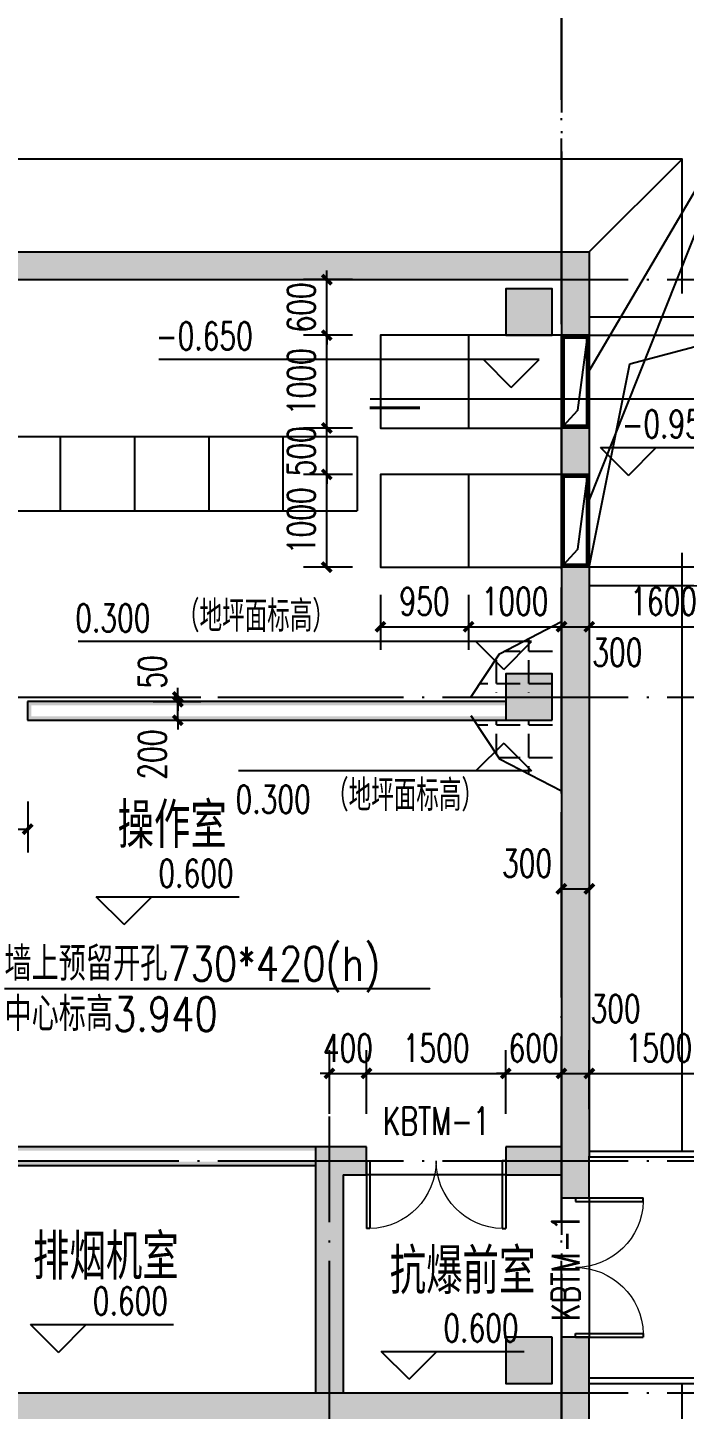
# Model space of a CAD drawing. Extents: x 5066963 to 5185393, y -485691 to -238129.
# Drawn here: x 5121597 to 5128671, y -390540 to -375643 of the extents above; entities that cross this region are included whole.
import ezdxf

# ---------------------------------------------------------------- set-up
doc = ezdxf.new("R2010")
doc.units = 0
doc.header["$LTSCALE"] = 1000
doc.header["$MEASUREMENT"] = 0
doc.linetypes.add('DOTE', pattern=[2.42, 2, -0.2, 0.02, -0.2])
doc.layers.get('0').update_dxf_attribs({"linetype": 'CONTINUOUS'})
doc.layers.get('Defpoints').update_dxf_attribs({"linetype": 'CONTINUOUS'})
doc.layers.add('_0', color=7, linetype='CONTINUOUS', lineweight=25)
for name, color, linetype in [('COLUMN', 9, 'CONTINUOUS'), ('DIM_ELEV', 3, 'CONTINUOUS'), ('DOTE', 252, 'CONTINUOUS'), ('PUB_DIM', 3, 'CONTINUOUS'), ('PUB_HATCH', 8, 'CONTINUOUS'), ('PUB_TEXT', 7, 'CONTINUOUS'), ('PUB_WALL', 9, 'CONTINUOUS'), ('STAIR', 5, 'CONTINUOUS'), ('WALL', 2, 'CONTINUOUS'), ('WINDOW', 4, 'CONTINUOUS'), ('WINDOW_TEXT', 7, 'CONTINUOUS'), ('图层1', 1, 'CONTINUOUS')]:
    doc.layers.add(name, color=color, linetype=linetype)
doc.styles.add('_HZTXT', font='txt.shx', dxfattribs={"width": 0.8, "bigfont": 'HZTXT.shx'})
doc.styles.add('_TCH_DIM', font='SIMPLEX', dxfattribs={"bigfont": 'GBCBIG'})
doc.styles.add('_TCH_DIM_T3', font='SIMPLEX', dxfattribs={"width": 0.705882, "bigfont": 'GBCBIG'})
doc.styles.add('_TCH_WINDOW', font='SIMPLEX', dxfattribs={"height": 3.5, "bigfont": 'GBCBIG'})
doc.dimstyles.new('_TCH_ARCH&&100', dxfattribs={"dimtxt": 297.5, "dimasz": 100, "dimexe": 250, "dimexo": 300, "dimgap": 126.25, "dimtad": 1, "dimdec": 0, "dimzin": 0, "dimdsep": 46, "dimtxsty": '_TCH_DIM_T3', "dimblk": 'ARCHTICK', "dimcen": 0.09, "dimclrt": 7, "dimazin": 2, "dimtfac": 1, "dimtdec": 0, "dimtix": 1, "dimtmove": 2, "dimatfit": 3, "dimfxl": 0, "dimtolj": 1, "dimtzin": 0, "dimarcsym": 0})

# ---------------------------------------------------------------- blocks, each defined once
blk = doc.blocks.new('_ArchTick')
at = {"color": 0, "linetype": 'ByBlock', "const_width": 0.4}
blk.add_lwpolyline([(-0.5, -0.5), (0.5, 0.5)], dxfattribs=at)
blk = doc.blocks.new('*D58')
at = {"layer": 'Defpoints', "color": 0}
for p in [(5125247, -386918), (5124847, -387652), (5125247, -387652)]:
    blk.add_point(p, dxfattribs=at)
at = {"layer": 'PUB_DIM', "color": 0, "lineweight": -2}
for p, q in [((5124847, -387352), (5124847, -386668)), ((5125247, -387352), (5125247, -386668)), ((5124847, -386918), (5124747, -386918)), ((5124847, -386918), (5125247, -386918)), ((5125247, -386918), (5125347, -386918))]:
    blk.add_line(p, q, dxfattribs=at)
at = {"layer": 'PUB_DIM', "color": 0, "lineweight": -2, "xscale": 100, "yscale": 100, "zscale": 100}
blk.add_blockref('_ArchTick', (5124847, -386918), dxfattribs=at)
at = {"layer": 'PUB_DIM', "color": 0, "lineweight": -2, "xscale": 100, "yscale": 100, "zscale": 100, "rotation": 180}
blk.add_blockref('_ArchTick', (5125247, -386918), dxfattribs=at)
at = {"layer": 'PUB_DIM', "color": 7, "insert": (5125047, -386643), "char_height": 297.5, "attachment_point": 5, "style": '_TCH_DIM_T3'}
blk.add_mtext('\\A1;400', dxfattribs=at)
blk = doc.blocks.new('*D59')
at = {"layer": 'Defpoints', "color": 0}
for p in [(5126747, -386918), (5125247, -387652), (5126747, -387652)]:
    blk.add_point(p, dxfattribs=at)
at = {"layer": 'PUB_DIM', "color": 0, "lineweight": -2}
for p, q in [((5125247, -387352), (5125247, -386668)), ((5126747, -387352), (5126747, -386668)), ((5125247, -386918), (5126747, -386918))]:
    blk.add_line(p, q, dxfattribs=at)
at = {"layer": 'PUB_DIM', "color": 0, "lineweight": -2, "xscale": 100, "yscale": 100, "zscale": 100, "rotation": 180}
blk.add_blockref('_ArchTick', (5125247, -386918), dxfattribs=at)
at = {"layer": 'PUB_DIM', "color": 0, "lineweight": -2, "xscale": 100, "yscale": 100, "zscale": 100}
blk.add_blockref('_ArchTick', (5126747, -386918), dxfattribs=at)
at = {"layer": 'PUB_DIM', "color": 7, "insert": (5125997, -386643), "char_height": 297.5, "attachment_point": 5, "style": '_TCH_DIM_T3'}
blk.add_mtext('\\A1;1500', dxfattribs=at)
blk = doc.blocks.new('*D60')
at = {"layer": 'Defpoints', "color": 0}
for p in [(5127347, -386918), (5126747, -387652), (5127347, -387652)]:
    blk.add_point(p, dxfattribs=at)
at = {"layer": 'PUB_DIM', "color": 0, "lineweight": -2}
for p, q in [((5126747, -387352), (5126747, -386668)), ((5127347, -387352), (5127347, -386668)), ((5126747, -386918), (5126647, -386918)), ((5126747, -386918), (5127347, -386918)), ((5127347, -386918), (5127447, -386918))]:
    blk.add_line(p, q, dxfattribs=at)
at = {"layer": 'PUB_DIM', "color": 0, "lineweight": -2, "xscale": 100, "yscale": 100, "zscale": 100}
blk.add_blockref('_ArchTick', (5126747, -386918), dxfattribs=at)
at = {"layer": 'PUB_DIM', "color": 0, "lineweight": -2, "xscale": 100, "yscale": 100, "zscale": 100, "rotation": 180}
blk.add_blockref('_ArchTick', (5127347, -386918), dxfattribs=at)
at = {"layer": 'PUB_DIM', "color": 7, "insert": (5127047, -386643), "char_height": 297.5, "attachment_point": 5, "style": '_TCH_DIM_T3'}
blk.add_mtext('\\A1;600', dxfattribs=at)
blk = doc.blocks.new('*D61')
at = {"layer": 'Defpoints', "color": 0}
for p in [(5127647, -386918), (5127347, -387603), (5127647, -387603)]:
    blk.add_point(p, dxfattribs=at)
at = {"layer": 'PUB_DIM', "color": 0, "lineweight": -2}
for p, q in [((5127347, -387303), (5127347, -386668)), ((5127647, -387303), (5127647, -386668)), ((5127347, -386918), (5127647, -386918))]:
    blk.add_line(p, q, dxfattribs=at)
at = {"layer": 'PUB_DIM', "color": 0, "lineweight": -2, "xscale": 100, "yscale": 100, "zscale": 100, "rotation": 180}
blk.add_blockref('_ArchTick', (5127347, -386918), dxfattribs=at)
at = {"layer": 'PUB_DIM', "color": 0, "lineweight": -2, "xscale": 100, "yscale": 100, "zscale": 100}
blk.add_blockref('_ArchTick', (5127647, -386918), dxfattribs=at)
at = {"layer": 'PUB_DIM', "color": 7, "insert": (5127930, -386220), "char_height": 297.5, "attachment_point": 5, "style": '_TCH_DIM_T3'}
blk.add_mtext('\\A1;300', dxfattribs=at)
blk = doc.blocks.new('*D62')
at = {"layer": 'Defpoints', "color": 0}
for p in [(5129147, -386918), (5127647, -387603), (5129147, -387603)]:
    blk.add_point(p, dxfattribs=at)
at = {"layer": 'PUB_DIM', "color": 0, "lineweight": -2}
for p, q in [((5127647, -387303), (5127647, -386668)), ((5129147, -387303), (5129147, -386668)), ((5127647, -386918), (5129147, -386918))]:
    blk.add_line(p, q, dxfattribs=at)
at = {"layer": 'PUB_DIM', "color": 0, "lineweight": -2, "xscale": 100, "yscale": 100, "zscale": 100, "rotation": 180}
blk.add_blockref('_ArchTick', (5127647, -386918), dxfattribs=at)
at = {"layer": 'PUB_DIM', "color": 0, "lineweight": -2, "xscale": 100, "yscale": 100, "zscale": 100}
blk.add_blockref('_ArchTick', (5129147, -386918), dxfattribs=at)
at = {"layer": 'PUB_DIM', "color": 7, "insert": (5128397, -386643), "char_height": 297.5, "attachment_point": 5, "style": '_TCH_DIM_T3'}
blk.add_mtext('\\A1;1500', dxfattribs=at)
blk = doc.blocks.new('*D70')
at = {"layer": 'Defpoints', "color": 0}
for p in [(5124819, -380460), (5125397, -380460), (5125397, -381460)]:
    blk.add_point(p, dxfattribs=at)
at = {"layer": 'PUB_DIM', "color": 0, "lineweight": -2}
for p, q in [((5125097, -380460), (5124569, -380460)), ((5124819, -381460), (5124819, -380460)), ((5125097, -381460), (5124569, -381460))]:
    blk.add_line(p, q, dxfattribs=at)
at = {"layer": 'PUB_DIM', "color": 0, "lineweight": -2, "xscale": 100, "yscale": 100, "zscale": 100}
for p, rotation in [((5124819, -380460), 90), ((5124819, -381460), 270)]:
    blk.add_blockref('_ArchTick', p, dxfattribs=dict(at, rotation=rotation))
at = {"layer": 'PUB_DIM', "color": 7, "insert": (5124544, -380960), "char_height": 297.5, "attachment_point": 5, "rotation": 90, "style": '_TCH_DIM_T3'}
blk.add_mtext('\\A1;1000', dxfattribs=at)
blk = doc.blocks.new('*D71')
at = {"layer": 'Defpoints', "color": 0}
for p in [(5124819, -379960), (5125397, -379960), (5125397, -380460)]:
    blk.add_point(p, dxfattribs=at)
at = {"layer": 'PUB_DIM', "color": 0, "lineweight": -2}
for p, q in [((5124819, -379960), (5124819, -379860)), ((5125097, -379960), (5124569, -379960)), ((5124819, -380460), (5124819, -379960)), ((5125097, -380460), (5124569, -380460)), ((5124819, -380460), (5124819, -380560))]:
    blk.add_line(p, q, dxfattribs=at)
at = {"layer": 'PUB_DIM', "color": 0, "lineweight": -2, "xscale": 100, "yscale": 100, "zscale": 100}
for p, rotation in [((5124819, -379960), 270), ((5124819, -380460), 90)]:
    blk.add_blockref('_ArchTick', p, dxfattribs=dict(at, rotation=rotation))
at = {"layer": 'PUB_DIM', "color": 7, "insert": (5124544, -380210), "char_height": 297.5, "attachment_point": 5, "rotation": 90, "style": '_TCH_DIM_T3'}
blk.add_mtext('\\A1;500', dxfattribs=at)
blk = doc.blocks.new('*D72')
at = {"layer": 'Defpoints', "color": 0}
for p in [(5124819, -378960), (5125397, -378960), (5125397, -379960)]:
    blk.add_point(p, dxfattribs=at)
at = {"layer": 'PUB_DIM', "color": 0, "lineweight": -2}
for p, q in [((5125097, -378960), (5124569, -378960)), ((5124819, -379960), (5124819, -378960)), ((5125097, -379960), (5124569, -379960))]:
    blk.add_line(p, q, dxfattribs=at)
at = {"layer": 'PUB_DIM', "color": 0, "lineweight": -2, "xscale": 100, "yscale": 100, "zscale": 100}
for p, rotation in [((5124819, -378960), 90), ((5124819, -379960), 270)]:
    blk.add_blockref('_ArchTick', p, dxfattribs=dict(at, rotation=rotation))
at = {"layer": 'PUB_DIM', "color": 7, "insert": (5124544, -379460), "char_height": 297.5, "attachment_point": 5, "rotation": 90, "style": '_TCH_DIM_T3'}
blk.add_mtext('\\A1;1000', dxfattribs=at)
blk = doc.blocks.new('*D73')
at = {"layer": 'Defpoints', "color": 0}
for p in [(5124819, -378360), (5125397, -378360), (5125397, -378960)]:
    blk.add_point(p, dxfattribs=at)
at = {"layer": 'PUB_DIM', "color": 0, "lineweight": -2}
for p, q in [((5125097, -378360), (5124569, -378360)), ((5124819, -378360), (5124819, -378260)), ((5124819, -378960), (5124819, -378360)), ((5125097, -378960), (5124569, -378960)), ((5124819, -378960), (5124819, -379060))]:
    blk.add_line(p, q, dxfattribs=at)
at = {"layer": 'PUB_DIM', "color": 0, "lineweight": -2, "xscale": 100, "yscale": 100, "zscale": 100}
for p, rotation in [((5124819, -378360), 270), ((5124819, -378960), 90)]:
    blk.add_blockref('_ArchTick', p, dxfattribs=dict(at, rotation=rotation))
at = {"layer": 'PUB_DIM', "color": 7, "insert": (5124544, -378660), "char_height": 297.5, "attachment_point": 5, "rotation": 90, "style": '_TCH_DIM_T3'}
blk.add_mtext('\\A1;600', dxfattribs=at)
blk = doc.blocks.new('*D74')
at = {"layer": 'Defpoints', "color": 0}
for p in [(5125397, -381460), (5126347, -381460), (5126347, -382102)]:
    blk.add_point(p, dxfattribs=at)
at = {"layer": 'PUB_DIM', "color": 0, "lineweight": -2}
for p, q in [((5125397, -381760), (5125397, -382352)), ((5126347, -381760), (5126347, -382352)), ((5125397, -382102), (5126347, -382102))]:
    blk.add_line(p, q, dxfattribs=at)
at = {"layer": 'PUB_DIM', "color": 0, "lineweight": -2, "xscale": 100, "yscale": 100, "zscale": 100, "rotation": 180}
blk.add_blockref('_ArchTick', (5125397, -382102), dxfattribs=at)
at = {"layer": 'PUB_DIM', "color": 0, "lineweight": -2, "xscale": 100, "yscale": 100, "zscale": 100}
blk.add_blockref('_ArchTick', (5126347, -382102), dxfattribs=at)
at = {"layer": 'PUB_DIM', "color": 7, "insert": (5125872, -381827), "char_height": 297.5, "attachment_point": 5, "style": '_TCH_DIM_T3'}
blk.add_mtext('\\A1;950', dxfattribs=at)
blk = doc.blocks.new('*D75')
at = {"layer": 'Defpoints', "color": 0}
for p in [(5126347, -381460), (5127347, -381460), (5127347, -382102)]:
    blk.add_point(p, dxfattribs=at)
at = {"layer": 'PUB_DIM', "color": 0, "lineweight": -2}
for p, q in [((5126347, -381760), (5126347, -382352)), ((5127347, -381760), (5127347, -382352)), ((5126347, -382102), (5127347, -382102))]:
    blk.add_line(p, q, dxfattribs=at)
at = {"layer": 'PUB_DIM', "color": 0, "lineweight": -2, "xscale": 100, "yscale": 100, "zscale": 100, "rotation": 180}
blk.add_blockref('_ArchTick', (5126347, -382102), dxfattribs=at)
at = {"layer": 'PUB_DIM', "color": 0, "lineweight": -2, "xscale": 100, "yscale": 100, "zscale": 100}
blk.add_blockref('_ArchTick', (5127347, -382102), dxfattribs=at)
at = {"layer": 'PUB_DIM', "color": 7, "insert": (5126847, -381827), "char_height": 297.5, "attachment_point": 5, "style": '_TCH_DIM_T3'}
blk.add_mtext('\\A1;1000', dxfattribs=at)
blk = doc.blocks.new('*D76')
at = {"layer": 'Defpoints', "color": 0}
for p in [(5127347, -381460), (5127647, -381460), (5127647, -382102)]:
    blk.add_point(p, dxfattribs=at)
at = {"layer": 'PUB_DIM', "color": 0, "lineweight": -2}
for p, q in [((5127347, -381760), (5127347, -382352)), ((5127647, -381760), (5127647, -382352)), ((5127347, -382102), (5127647, -382102))]:
    blk.add_line(p, q, dxfattribs=at)
at = {"layer": 'PUB_DIM', "color": 0, "lineweight": -2, "xscale": 100, "yscale": 100, "zscale": 100, "rotation": 180}
blk.add_blockref('_ArchTick', (5127347, -382102), dxfattribs=at)
at = {"layer": 'PUB_DIM', "color": 0, "lineweight": -2, "xscale": 100, "yscale": 100, "zscale": 100}
blk.add_blockref('_ArchTick', (5127647, -382102), dxfattribs=at)
at = {"layer": 'PUB_DIM', "color": 7, "insert": (5127949, -382377), "char_height": 297.5, "attachment_point": 5, "style": '_TCH_DIM_T3'}
blk.add_mtext('\\A1;300', dxfattribs=at)
blk = doc.blocks.new('*D77')
at = {"layer": 'Defpoints', "color": 0}
for p in [(5127647, -381460), (5129247, -381460), (5129247, -382102)]:
    blk.add_point(p, dxfattribs=at)
at = {"layer": 'PUB_DIM', "color": 0, "lineweight": -2}
for p, q in [((5127647, -381760), (5127647, -382352)), ((5129247, -381760), (5129247, -382352)), ((5127647, -382102), (5129247, -382102))]:
    blk.add_line(p, q, dxfattribs=at)
at = {"layer": 'PUB_DIM', "color": 0, "lineweight": -2, "xscale": 100, "yscale": 100, "zscale": 100, "rotation": 180}
blk.add_blockref('_ArchTick', (5127647, -382102), dxfattribs=at)
at = {"layer": 'PUB_DIM', "color": 0, "lineweight": -2, "xscale": 100, "yscale": 100, "zscale": 100}
blk.add_blockref('_ArchTick', (5129247, -382102), dxfattribs=at)
at = {"layer": 'PUB_DIM', "color": 7, "insert": (5128447, -381827), "char_height": 297.5, "attachment_point": 5, "style": '_TCH_DIM_T3'}
blk.add_mtext('\\A1;1600', dxfattribs=at)
blk = doc.blocks.new('*D83')
at = {"layer": 'Defpoints', "color": 0}
for p in [(5127347, -384018), (5127647, -384018), (5127647, -384928)]:
    blk.add_point(p, dxfattribs=at)
at = {"layer": 'PUB_DIM', "color": 0, "lineweight": -2}
for p, q in [((5127347, -384318), (5127347, -385178)), ((5127647, -384318), (5127647, -385178)), ((5127347, -384928), (5127647, -384928))]:
    blk.add_line(p, q, dxfattribs=at)
at = {"layer": 'PUB_DIM', "color": 0, "lineweight": -2, "xscale": 100, "yscale": 100, "zscale": 100, "rotation": 180}
blk.add_blockref('_ArchTick', (5127347, -384928), dxfattribs=at)
at = {"layer": 'PUB_DIM', "color": 0, "lineweight": -2, "xscale": 100, "yscale": 100, "zscale": 100}
blk.add_blockref('_ArchTick', (5127647, -384928), dxfattribs=at)
at = {"layer": 'PUB_DIM', "color": 7, "insert": (5126977, -384653), "char_height": 297.5, "attachment_point": 5, "style": '_TCH_DIM_T3'}
blk.add_mtext('\\A1;300', dxfattribs=at)
blk = doc.blocks.new('*D84')
at = {"layer": 'Defpoints', "color": 0}
for p in [(5122648, -382910), (5123214, -382910), (5122648, -383110)]:
    blk.add_point(p, dxfattribs=at)
at = {"layer": 'PUB_DIM', "color": 0, "lineweight": -2}
for p, q in [((5123214, -382910), (5123214, -382810)), ((5122948, -382910), (5123464, -382910)), ((5123214, -383110), (5123214, -382910)), ((5122948, -383110), (5123464, -383110)), ((5123214, -383110), (5123214, -383210))]:
    blk.add_line(p, q, dxfattribs=at)
at = {"layer": 'PUB_DIM', "color": 0, "lineweight": -2, "xscale": 100, "yscale": 100, "zscale": 100}
for p, rotation in [((5123214, -382910), 270), ((5123214, -383110), 90)]:
    blk.add_blockref('_ArchTick', p, dxfattribs=dict(at, rotation=rotation))
at = {"layer": 'PUB_DIM', "color": 7, "insert": (5122939, -383480), "char_height": 297.5, "attachment_point": 5, "rotation": 90, "style": '_TCH_DIM_T3'}
blk.add_mtext('\\A1;200', dxfattribs=at)
blk = doc.blocks.new('*D85')
at = {"layer": 'Defpoints', "color": 0}
for p in [(5122648, -382860), (5122648, -382910), (5123214, -382860)]:
    blk.add_point(p, dxfattribs=at)
at = {"layer": 'PUB_DIM', "color": 0, "lineweight": -2}
for p, q in [((5123214, -382860), (5123214, -382760)), ((5122948, -382860), (5123464, -382860)), ((5122948, -382910), (5123464, -382910)), ((5123214, -382910), (5123214, -382860)), ((5123214, -382910), (5123214, -383010))]:
    blk.add_line(p, q, dxfattribs=at)
at = {"layer": 'PUB_DIM', "color": 0, "lineweight": -2, "xscale": 100, "yscale": 100, "zscale": 100}
for p, rotation in [((5123214, -382860), 270), ((5123214, -382910), 90)]:
    blk.add_blockref('_ArchTick', p, dxfattribs=dict(at, rotation=rotation))
at = {"layer": 'PUB_DIM', "color": 7, "insert": (5122939, -382590), "char_height": 297.5, "attachment_point": 5, "rotation": 90, "style": '_TCH_DIM_T3'}
blk.add_mtext('\\A1;50', dxfattribs=at)
blk = doc.blocks.new('*D106')
at = {"layer": 'Defpoints', "color": 0}
for p in [(5120097, -383687), (5121597, -383687), (5121597, -384285)]:
    blk.add_point(p, dxfattribs=at)
at = {"layer": 'PUB_DIM', "color": 0, "lineweight": -2}
for p, q in [((5120097, -383987), (5120097, -384535)), ((5121597, -383987), (5121597, -384535)), ((5120097, -384285), (5121597, -384285))]:
    blk.add_line(p, q, dxfattribs=at)
at = {"layer": 'PUB_DIM', "color": 0, "lineweight": -2, "xscale": 100, "yscale": 100, "zscale": 100, "rotation": 180}
blk.add_blockref('_ArchTick', (5120097, -384285), dxfattribs=at)
at = {"layer": 'PUB_DIM', "color": 0, "lineweight": -2, "xscale": 100, "yscale": 100, "zscale": 100}
blk.add_blockref('_ArchTick', (5121597, -384285), dxfattribs=at)
at = {"layer": 'PUB_DIM', "color": 7, "insert": (5120847, -384010), "char_height": 297.5, "attachment_point": 5, "style": '_TCH_DIM_T3'}
blk.add_mtext('\\A1;1500', dxfattribs=at)
blk = doc.blocks.new('$DorLib2D$00000002')
for p, q in [((-0.5, 0), (-0.5, 0.4875)), ((-0.475, 0.4875), (-0.5, 0.4875)), ((-0.475, 0), (-0.475, 0.4875)), ((0.475, 0), (0.475, 0.4875)), ((0.475, 0.4875), (0.5, 0.4875)), ((0.5, 0), (0.5, 0.4875)), ((-0.5, 0), (-0.475, 0)), ((0.5, 0), (0.475, 0))]:
    blk.add_line(p, q)
at = {"lineweight": 13}
for centre, start, end in [((-0.4875, 0), 0, 88.53072), ((0.4875, 0), 91.46928, 180)]:
    blk.add_arc(centre, 0.4875, start, end, dxfattribs=at)
blk = doc.blocks.new('_FZH')
blk.add_lwpolyline([(-0.5, -0.5), (0.5, -0.5), (0.5, 0.5), (-0.5, 0.5)], close=True)
at = {"layer": 'PUB_HATCH'}
blk.add_solid([(-0.5, -0.5), (0.5, -0.5), (-0.5, 0.5), (0.5, 0.5)], dxfattribs=at)

msp = doc.modelspace()

# ---------------------------------------------------------------- hatches: boundary and pattern name
at = {"layer": 'PUB_HATCH'}
for points in [[(5115046.8, -378059.9), (5115346.8, -378359.9), (5127346.8, -378359.9), (5127646.8, -378059.9)], [(5127646.8, -378059.9), (5127346.8, -378359.9), (5127346.8, -378959.7), (5127646.8, -378959.7)], [(5127646.8, -379959.7), (5127346.8, -379959.7), (5127346.8, -380459.7), (5127646.8, -380459.7)], [(5127646.8, -381459.7), (5127346.8, -381459.7), (5127346.8, -387710.2), (5127386.8, -387750.2), (5127446.8, -387843.5), (5127606.8, -387810.2), (5127646.8, -387810.2)], [(5124996.8, -388010.2), (5124696.8, -387710.2), (5124696.8, -390359.9), (5124736.8, -390399.9), (5124846.8, -390459.9), (5124956.8, -390399.9), (5124996.8, -390359.9)], [(5124696.8, -387710.2), (5124996.8, -388010.2), (5125247.1, -388010.2), (5125247.1, -387710.2)], [(5127386.8, -387750.2), (5127346.8, -387710.2), (5126747.1, -387710.2), (5126747.1, -388010.2), (5127346.8, -388010.2), (5127386.8, -387970.2), (5127446.8, -387843.5)], [(5127386.8, -387970.2), (5127346.8, -388010.2), (5127346.8, -388259.9), (5127646.8, -388259.9), (5127646.8, -387810.2), (5127606.8, -387810.2), (5127446.8, -387843.5)], [(5127346.8, -390359.9), (5127646.8, -390659.9), (5127646.8, -389759.9), (5127346.8, -389759.9)], [(5115346.8, -390359.9), (5115046.8, -390659.9), (5124846.8, -390659.9), (5124846.8, -390459.9), (5124736.8, -390399.9), (5124696.8, -390359.9)], [(5124846.8, -390459.9), (5124846.8, -390659.9), (5127646.8, -390659.9), (5127346.8, -390359.9), (5124996.8, -390359.9), (5124956.8, -390399.9)]]:
    msp.add_hatch(color=256, dxfattribs=at).paths.add_polyline_path(points)
at = {"layer": 'PUB_WALL'}
for points in [[(5115046.8, -378059.9), (5127646.8, -378059.9), (5127606.8, -378099.9), (5115086.8, -378099.9)], [(5127646.8, -378059.9), (5127646.8, -378959.7), (5127606.8, -378959.7), (5127606.8, -378099.9)], [(5115346.8, -378359.9), (5127346.8, -378359.9), (5127386.8, -378319.9), (5115306.8, -378319.9)], [(5127346.8, -378359.9), (5127346.8, -378959.7), (5127386.8, -378959.7), (5127386.8, -378319.9)], [(5127246.8, -378459.9), (5126746.8, -378459.9), (5126786.8, -378499.9), (5127206.8, -378499.9)], [(5126746.8, -378459.9), (5126746.8, -378959.9), (5126786.8, -378919.9), (5126786.8, -378499.9)], [(5127246.8, -378959.9), (5127246.8, -378459.9), (5127206.8, -378499.9), (5127206.8, -378919.9)], [(5126746.8, -378959.9), (5127246.8, -378959.9), (5127206.8, -378919.9), (5126786.8, -378919.9)], [(5127646.8, -378959.7), (5127346.8, -378959.7), (5127346.8, -378919.7), (5127646.8, -378919.7)], [(5127346.8, -379959.7), (5127346.8, -380459.7), (5127386.8, -380459.7), (5127386.8, -379959.7)], [(5127646.8, -379959.7), (5127346.8, -379959.7), (5127346.8, -379999.7), (5127646.8, -379999.7)], [(5127646.8, -379959.7), (5127646.8, -380459.7), (5127606.8, -380459.7), (5127606.8, -379959.7)], [(5127646.8, -380459.7), (5127346.8, -380459.7), (5127346.8, -380419.7), (5127646.8, -380419.7)], [(5127346.8, -381459.7), (5127346.8, -387710.2), (5127386.8, -387750.2), (5127386.8, -381459.7)], [(5127646.8, -381459.7), (5127346.8, -381459.7), (5127346.8, -381499.7), (5127646.8, -381499.7)], [(5127646.8, -381459.7), (5127646.8, -387810.2), (5127606.8, -387810.2), (5127606.8, -381459.7)], [(5127246.8, -382609.9), (5126746.8, -382609.9), (5126786.8, -382649.9), (5127206.8, -382649.9)], [(5126746.8, -382609.9), (5126746.8, -383109.9), (5126786.8, -383069.9), (5126786.8, -382649.9)], [(5127246.8, -383109.9), (5127246.8, -382609.9), (5127206.8, -382649.9), (5127206.8, -383069.9)], [(5126746.8, -382949.9), (5126746.8, -382909.9), (5121596.8, -382909.9), (5121636.8, -382949.9)], [(5121596.8, -382909.9), (5121596.8, -383109.9), (5121636.8, -383069.9), (5121636.8, -382949.9)], [(5126746.8, -383109.9), (5126746.8, -383069.9), (5121636.8, -383069.9), (5121596.8, -383109.9)], [(5126746.8, -383109.9), (5127246.8, -383109.9), (5127206.8, -383069.9), (5126786.8, -383069.9)], [(5124696.8, -387710.2), (5121046.8, -387710.2), (5121086.8, -387750.2), (5124696.8, -387750.2)], [(5124696.8, -387710.2), (5124696.8, -390359.9), (5124736.8, -390399.9), (5124736.8, -387750.2)], [(5125247.1, -387710.2), (5124696.8, -387710.2), (5124736.8, -387750.2), (5125207.1, -387750.2)], [(5125247.1, -388010.2), (5125247.1, -387710.2), (5125207.1, -387750.2), (5125207.1, -387970.2)], [(5127346.8, -387710.2), (5126747.1, -387710.2), (5126787.1, -387750.2), (5127386.8, -387750.2)], [(5126747.1, -387710.2), (5126747.1, -388010.2), (5126787.1, -387970.2), (5126787.1, -387750.2)], [(5121046.8, -387910.2), (5124696.8, -387910.2), (5124696.8, -387870.2), (5121086.8, -387870.2)], [(5127646.8, -388259.9), (5127646.8, -387810.2), (5127606.8, -387810.2), (5127606.8, -388219.9)], [(5124996.8, -388010.2), (5124996.8, -390359.9), (5124956.8, -390399.9), (5124956.8, -387970.2)], [(5124996.8, -388010.2), (5125247.1, -388010.2), (5125207.1, -387970.2), (5124956.8, -387970.2)], [(5126747.1, -388010.2), (5127346.8, -388010.2), (5127386.8, -387970.2), (5126787.1, -387970.2)], [(5127346.8, -388010.2), (5127346.8, -388259.9), (5127386.8, -388219.9), (5127386.8, -387970.2)], [(5127346.8, -388259.9), (5127646.8, -388259.9), (5127606.8, -388219.9), (5127386.8, -388219.9)], [(5127246.8, -389759.9), (5126746.8, -389759.9), (5126786.8, -389799.9), (5127206.8, -389799.9)], [(5126746.8, -389759.9), (5126746.8, -390259.9), (5126786.8, -390219.9), (5126786.8, -389799.9)], [(5127246.8, -390259.9), (5127246.8, -389759.9), (5127206.8, -389799.9), (5127206.8, -390219.9)], [(5127646.8, -389759.9), (5127346.8, -389759.9), (5127386.8, -389799.9), (5127606.8, -389799.9)], [(5127346.8, -389759.9), (5127346.8, -390359.9), (5127386.8, -390399.9), (5127386.8, -389799.9)], [(5127646.8, -390659.9), (5127646.8, -389759.9), (5127606.8, -389799.9), (5127606.8, -390619.9)], [(5126746.8, -390259.9), (5127246.8, -390259.9), (5127206.8, -390219.9), (5126786.8, -390219.9)], [(5115346.8, -390359.9), (5124696.8, -390359.9), (5124736.8, -390399.9), (5115306.8, -390399.9)], [(5124996.8, -390359.9), (5127346.8, -390359.9), (5127386.8, -390399.9), (5124956.8, -390399.9)]]:
    msp.add_hatch(color=0, dxfattribs=at).paths.add_polyline_path(points)
at = {"layer": '图层1'}
h = msp.add_hatch(dxfattribs=at)
h.set_pattern_fill('ANGLE', color=256, scale=100, style=0)
h.set_pattern_definition([(0, (2722410.4, 440815.68), (0, 349.25), [254, -95.25]), (90, (2722410.4, 440815.68), (-349.25, 2e-14), [254, -95.25])])
h.paths.add_polyline_path([(5127346.8, -382047.6), (5126679.8, -382394), (5126399.3, -382815.3), (5127346.8, -382815.3)])
h = msp.add_hatch(dxfattribs=at)
h.set_pattern_fill('ANGLE', color=256, scale=100, style=0)
h.set_pattern_definition([(0, (2722410.4, 434782.16), (0, 349.25), [254, -95.25]), (90, (2722410.4, 434782.16), (-349.25, 2e-14), [254, -95.25])])
h.paths.add_polyline_path([(5127346.8, -383104.5), (5127346.8, -383872.2), (5126679.8, -383525.8), (5126399.3, -383104.5)])

# ---------------------------------------------------------------- linework, layer by layer
at = {"color": 2}
for p, q in [((5116346.8, -380052), (5125146.8, -380052)), ((5121946.8, -380052), (5121946.8, -380852)), ((5122746.8, -380052), (5122746.8, -380852)), ((5123546.8, -380052), (5123546.8, -380852)), ((5124346.8, -380052), (5124346.8, -380852)), ((5125146.8, -380052), (5125146.8, -380852)), ((5116346.8, -380852), (5125146.8, -380852))]:
    msp.add_line(p, q, dxfattribs=at)
at = {"color": 0}
for points in [[(5127646.8, -378759.7), (5129446.8, -378759.7), (5129446.8, -381659.7), (5127646.8, -381659.7)], [(5126346.8, -378959.7), (5125396.8, -378959.7), (5125396.8, -379959.7), (5126346.8, -379959.7)], [(5127346.8, -378959.7), (5126346.8, -378959.7), (5126346.8, -379959.7), (5127346.8, -379959.7)], [(5127646.8, -381459.7), (5128082.2, -379268.1), (5129246.8, -378959.7)], [(5127646.8, -378959.7), (5129246.8, -378959.7), (5129246.8, -381459.7), (5127646.8, -381459.7)], [(5127366.8, -379939.7), (5127523.2, -379765.7), (5127626.8, -378979.7)], [(5126346.8, -380459.7), (5125396.8, -380459.7), (5125396.8, -381459.7), (5126346.8, -381459.7)], [(5127346.8, -380459.7), (5126346.8, -380459.7), (5126346.8, -381459.7), (5127346.8, -381459.7)], [(5127366.8, -381439.7), (5127523.2, -381265.7), (5127626.8, -380479.7)]]:
    msp.add_lwpolyline(points, dxfattribs=at)
at = {"color": 0, "const_width": 40}
for points in [[(5127366.8, -378979.7), (5127626.8, -378979.7), (5127626.8, -379939.7), (5127366.8, -379939.7)], [(5127366.8, -380479.7), (5127626.8, -380479.7), (5127626.8, -381439.7), (5127366.8, -381439.7)]]:
    msp.add_lwpolyline(points, close=True, dxfattribs=at)
at = {"color": 0}
for points in [[(5127346.8, -378959.7), (5127646.8, -378959.7), (5127646.8, -379959.7), (5127346.8, -379959.7)], [(5127346.8, -380459.7), (5127646.8, -380459.7), (5127646.8, -381459.7), (5127346.8, -381459.7)]]:
    msp.add_lwpolyline(points, close=True, dxfattribs=at)
at = {"layer": '_0', "color": 0}
for points in [[(5126369.6, -382859.9), (5126679.8, -382394), (5127346.8, -382047.6)], [(5126369.6, -383059.9), (5126679.8, -383525.8), (5127346.8, -383872.2)]]:
    msp.add_lwpolyline(points, dxfattribs=at)
at = {"layer": 'DIM_ELEV', "color": 0}
for p, q in [((5127106.7, -379221.4), (5123008.7, -379221.4)), ((5126806.7, -379521.4), (5126506.7, -379221.4)), ((5126806.7, -379521.4), (5127106.7, -379221.4)), ((5128068.4, -380470.6), (5127768.4, -380170.6)), ((5127768.4, -380170.6), (5129125.7, -380170.6)), ((5128068.4, -380470.6), (5128368.4, -380170.6)), ((5122635.3, -385314.1), (5122335.3, -385014.1)), ((5122335.3, -385014.1), (5123875.5, -385014.1)), ((5122635.3, -385314.1), (5122935.3, -385014.1)), ((5121928.2, -389925.5), (5121628.2, -389625.5)), ((5121628.2, -389625.5), (5123168.4, -389625.5)), ((5121928.2, -389925.5), (5122228.2, -389625.5)), ((5125705.5, -390215.6), (5125405.5, -389915.6)), ((5125405.5, -389915.6), (5126945.7, -389915.6)), ((5125705.5, -390215.6), (5126005.5, -389915.6))]:
    msp.add_line(p, q, dxfattribs=at)
at = {"layer": 'DIM_ELEV'}
for p, q in [((5127025.1, -382262.3), (5122139.3, -382262.3)), ((5126725.1, -382562.3), (5126425.1, -382262.3)), ((5126725.1, -382562.3), (5127025.1, -382262.3)), ((5126725.1, -383357.4), (5126425.1, -383657.4)), ((5126725.1, -383357.4), (5127025.1, -383657.4)), ((5127025.1, -383657.4), (5123866.8, -383657.4))]:
    msp.add_line(p, q, dxfattribs=at)
at = {"layer": 'DOTE', "linetype": 'DOTE'}
for p, q in [((5127346.8, -374559.9), (5127346.8, -394959.9)), ((5127346.8, -393359.9), (5127346.8, -375359.9)), ((5111546.8, -378359.9), (5131946.8, -378359.9)), ((5111546.8, -382859.9), (5131946.8, -382859.9)), ((5124847.1, -393359.9), (5124847.1, -387382.3)), ((5111546.8, -387859.9), (5131946.8, -387859.9)), ((5124846.8, -393359.9), (5124846.8, -387859.9)), ((5111546.8, -390359.9), (5131946.8, -390359.9))]:
    msp.add_line(p, q, dxfattribs=at)
at = {"layer": 'PUB_DIM'}
for p, q in [((5129351.6, -376435.7), (5127626.8, -380776.8)), ((5129351.6, -376435.7), (5127626.8, -379370.4)), ((5130906, -379648.9), (5125285.2, -379648.9))]:
    msp.add_line(p, q, dxfattribs=at)
at = {"layer": 'PUB_DIM', "const_width": 30}
msp.add_lwpolyline([(5125279.8, -379741.9), (5125821.8, -379741.9)], dxfattribs=at)
at = {"layer": 'PUB_DIM'}
msp.add_lwpolyline([(5121346.4, -386001.5), (5125930.5, -386001.5), (5125930.5, -386001.5)], dxfattribs=at)
at = {"layer": 'STAIR'}
msp.add_line((5128646.8, -377059.9), (5127646.8, -378059.9), dxfattribs=at)
for points in [[(5128646.8, -378509.7), (5128646.8, -377059.9), (5114046.8, -377059.9), (5114046.8, -383059.3)], [(5128646.8, -387759.9), (5128646.8, -381306.7)], [(5127646.8, -390259.9), (5130646.8, -390259.9), (5130646.8, -387759.9), (5127646.8, -387759.9)], [(5130646.8, -387819.9), (5127646.8, -387819.9)], [(5127646.8, -390199.9), (5130646.8, -390199.9)], [(5128646.8, -390359.9), (5128646.8, -390259.9)], [(5127347.1, -391659.9), (5128646.8, -391659.9), (5128646.8, -390359.6)]]:
    msp.add_lwpolyline(points, dxfattribs=at)
at = {"layer": 'WALL', "color": 0}
for p, q in [((5115046.8, -378059.9), (5127646.8, -378059.9)), ((5127646.8, -378059.9), (5127646.8, -378959.7)), ((5115346.8, -378359.9), (5127346.8, -378359.9)), ((5127346.8, -378359.9), (5127346.8, -378959.7)), ((5127646.8, -378959.7), (5127346.8, -378959.7)), ((5127346.8, -379959.7), (5127346.8, -380459.7)), ((5127646.8, -379959.7), (5127346.8, -379959.7)), ((5127646.8, -379959.7), (5127646.8, -380459.7)), ((5127646.8, -380459.7), (5127346.8, -380459.7)), ((5127346.8, -381459.7), (5127346.8, -387710.2)), ((5127646.8, -381459.7), (5127346.8, -381459.7)), ((5127646.8, -381459.7), (5127646.8, -387810.2)), ((5126746.8, -382909.9), (5121596.8, -382909.9)), ((5121596.8, -382909.9), (5121596.8, -383109.9)), ((5121596.8, -383109.9), (5126746.8, -383109.9)), ((5124696.8, -387710.2), (5121046.8, -387710.2)), ((5124696.8, -387710.2), (5124696.8, -390359.9)), ((5125247.1, -387710.2), (5124696.8, -387710.2)), ((5125247.1, -388010.2), (5125247.1, -387710.2)), ((5127346.8, -387710.2), (5126747.1, -387710.2)), ((5126747.1, -387710.2), (5126747.1, -388010.2)), ((5127646.8, -388259.9), (5127646.8, -387810.2)), ((5121046.8, -387910.2), (5124696.8, -387910.2)), ((5124996.8, -388010.2), (5124996.8, -390359.9)), ((5124996.8, -388010.2), (5125247.1, -388010.2)), ((5126747.1, -388010.2), (5127346.8, -388010.2)), ((5127346.8, -388010.2), (5127346.8, -388259.9)), ((5127346.8, -388259.9), (5127646.8, -388259.9)), ((5127646.8, -389759.9), (5127346.8, -389759.9)), ((5127346.8, -389759.9), (5127346.8, -390359.9)), ((5127646.8, -390659.9), (5127646.8, -389759.9)), ((5115346.8, -390359.9), (5124696.8, -390359.9)), ((5124996.8, -390359.9), (5127346.8, -390359.9))]:
    msp.add_line(p, q, dxfattribs=at)
at = {"layer": 'WINDOW'}
for p, q in [((5126747.1, -388010.2), (5125247.1, -388010.2)), ((5127646.8, -388259.9), (5127646.8, -389759.9))]:
    msp.add_line(p, q, dxfattribs=at)

# ---------------------------------------------------------------- block references
at = {"layer": 'COLUMN', "color": 0, "xscale": 500, "yscale": 500, "zscale": 500}
for p, rotation in [((5126996.8, -378709.9), 90), ((5126996.8, -382859.9), 90), ((5126996.8, -390009.9), 180)]:
    msp.add_blockref('_FZH', p, dxfattribs=dict(at, rotation=rotation))
at = {"layer": 'WINDOW'}
ref = msp.add_blockref('$DorLib2D$00000002', (5125997.1, -387860.2), dxfattribs=dict(at, xscale=-1500, yscale=1500, zscale=-1500, rotation=180))
ref.add_attrib('A', 'KBTM-1', (5125422.1, -387578.7), dxfattribs={"layer": 'WINDOW_TEXT', "height": 297.5, "style": '_TCH_WINDOW', "width": 0.705882})
ref = msp.add_blockref('$DorLib2D$00000002', (5127496.8, -389009.9), dxfattribs=dict(at, xscale=-1500, yscale=1500, zscale=-1500, rotation=270))
ref.add_attrib('A', 'KBTM-1', (5127541.3, -389584.9), dxfattribs={"layer": 'WINDOW_TEXT', "height": 297.5, "rotation": 90, "style": '_TCH_WINDOW', "width": 0.705882})

# ---------------------------------------------------------------- texts
at = {"layer": 'PUB_DIM', "style": '_HZTXT', "width": 0.8}
for s, height, p in [('操作室', 490.23, (5122565.3, -384489.5)), ('墙上预留开孔730*420(h)', 365.69, (5121346.7, -385919.4)), ('中心标高3.940', 365.69, (5121346.7, -386461.7)), ('排烟机室', 490.23, (5121655.3, -389140.4)), ('抗爆前室', 490.23, (5125497.3, -389296.1))]:
    msp.add_text(s, height=height, dxfattribs=at).set_placement(p)
at = {"layer": 'PUB_TEXT', "color": 0, "style": '_TCH_DIM', "width": 0.705882}
for s, p in [('-0.650', (5122978.7, -379116.4)), ('-0.950', (5127995.7, -380065.6)), ('0.600', (5123005.5, -384909.1)), ('0.600', (5122298.4, -389520.5)), ('0.600', (5126075.7, -389810.6))]:
    msp.add_text(s, height=297.5, dxfattribs=at).set_placement(p)
at = {"layer": 'PUB_TEXT', "style": '_TCH_DIM'}
for p in [(5123205.3, -382157.3), (5124811.2, -384089.4)]:
    msp.add_text('（地坪面标高）', height=337.59, dxfattribs=at).set_placement(p)
at = {"layer": 'PUB_TEXT', "style": '_TCH_DIM', "width": 0.705882}
for p in [(5122109.3, -382157.3), (5123836.8, -384112.4)]:
    msp.add_text('0.300', height=297.5, dxfattribs=at).set_placement(p)

# ---------------------------------------------------------------- dimensions: what is measured, and where the dimension line sits
at = {"layer": 'PUB_DIM', "color": 0}
for p1, p2, distance, picture, middle in [((5125396.8, -378959.7), (5125396.8, -378359.9), 578.2, '*D73', (5124543.6, -378659.8)), ((5125396.8, -379959.7), (5125396.8, -378959.7), 578.2, '*D72', (5124543.6, -379459.7)), ((5125396.8, -380459.7), (5125396.8, -379959.7), 578.2, '*D71', (5124543.6, -380209.7)), ((5125396.8, -381459.7), (5125396.8, -380459.7), 578.2, '*D70', (5124543.6, -380959.7)), ((5125396.8, -381459.7), (5126346.8, -381459.7), -641.9, '*D74', (5125871.8, -381826.6)), ((5126346.8, -381459.7), (5127346.8, -381459.7), -641.9, '*D75', (5126846.8, -381826.6)), ((5127646.8, -381459.7), (5129246.8, -381459.7), -641.9, '*D77', (5128446.8, -381826.6)), ((5120096.8, -383687.4), (5121596.8, -383687.4), -597.3, '*D106', (5120846.8, -384009.7)), ((5124846.8, -387652.3), (5125247.1, -387652.3), 733.9, '*D58', (5125047, -386643.3)), ((5125247.1, -387652.3), (5126747.1, -387652.3), 733.9, '*D59', (5125997.1, -386643.3)), ((5126747.1, -387652.3), (5127346.8, -387652.3), 733.9, '*D60', (5127047, -386643.3)), ((5127646.8, -387603.1), (5129146.8, -387603.1), 684.8, '*D62', (5128396.8, -386643.3))]:
    dim = msp.add_aligned_dim(p1=p1, p2=p2, distance=distance, dimstyle='_TCH_ARCH&&100', dxfattribs=at)
    dim.commit()
    dim.dimension.update_dxf_attribs({"geometry": picture, "text_midpoint": middle})
for base, p1, p2, angle, picture, middle in [((5127646.8, -382101.6), (5127346.8, -381459.7), (5127646.8, -381459.7), 0, '*D76', (5127949, -382376.6)), ((5123214, -382859.9), (5122647.6, -382909.9), (5122647.6, -382859.9), 90, '*D85', (5122939, -382589.9)), ((5123214, -382909.9), (5122647.6, -383109.9), (5122647.6, -382909.9), 90, '*D84', (5122939, -383479.9)), ((5127646.8, -384927.8), (5127346.8, -384018.2), (5127646.8, -384018.2), 360, '*D83', (5126976.8, -384652.8)), ((5127646.8, -386918.3), (5127346.8, -387603.1), (5127646.8, -387603.1), 0, '*D61', (5127929.5, -386219.9))]:
    dim = msp.add_linear_dim(base=base, p1=p1, p2=p2, angle=angle, dimstyle='_TCH_ARCH&&100', dxfattribs=at)
    dim.commit()
    dim.dimension.update_dxf_attribs({"geometry": picture, "text_midpoint": middle, "dimtype": 129})

doc.saveas('drawing.dxf')
